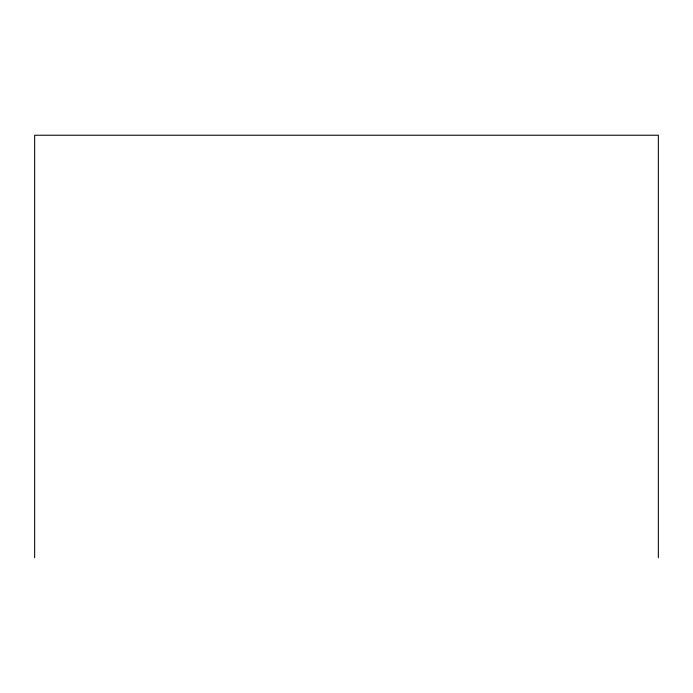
<?xml version="1.0" encoding="UTF-8"?>
<svg xmlns="http://www.w3.org/2000/svg" width="693" height="693" viewBox="0 0 693 693"><rect width="100%" height="100%" fill="white"/><g stroke="black" fill="none" stroke-linecap="round" stroke-linejoin="round"><path stroke-width="1.04" d="M658.35 557.761L658.35 135.239L34.65 135.239L34.65 557.761"/></g></svg>
